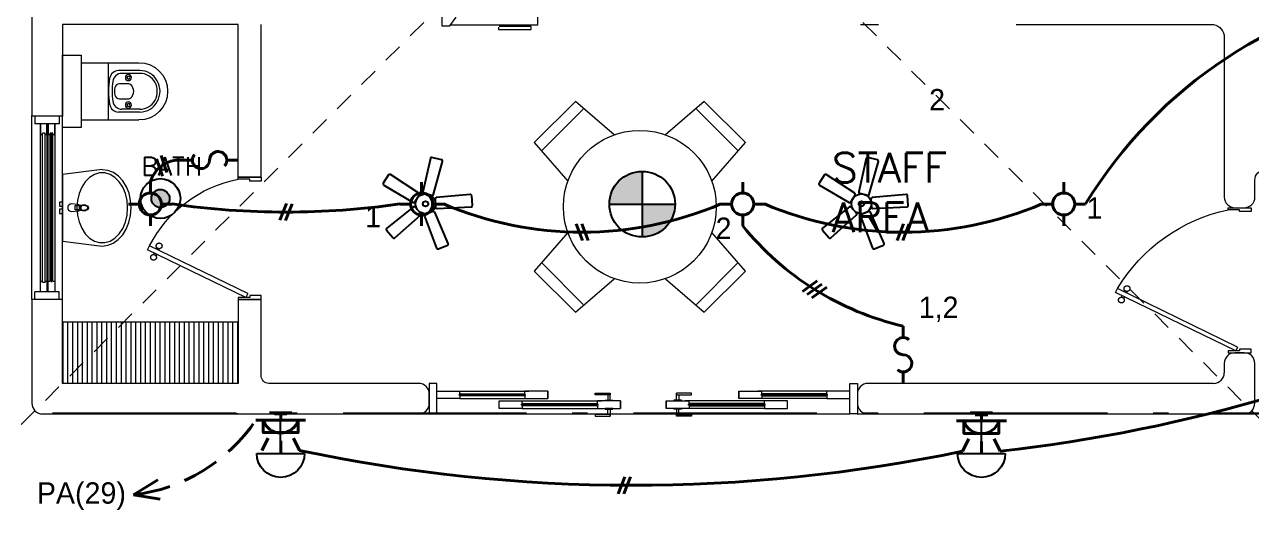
# Model space of a CAD drawing. Header units: metres. Extents: x 14 to 2416, y -346 to 476.
# Drawn here: x 27.9 to 35.93, y -91.25 to -88.08 of the extents above; entities that cross this region are included whole.
import ezdxf

# ---------------------------------------------------------------- set-up
doc = ezdxf.new("R2010")
doc.units = ezdxf.units.M
for name, pattern in [('0', [0]), ('ACAD_ISO10W100', [18, 12, -3, 0, -3]), ('Dash Style-2', [0.694425, 0.48607, -0.208355]), ('HIDDEN2', [0.1875, 0.125, -0.0625])]:
    doc.linetypes.add(name, pattern=pattern)
doc.layers.get('0').update_dxf_attribs({"linetype": '0', "lineweight": 20})
for name, color, linetype, lineweight in [('A-ANNO-TEXT', 20, 'Continuous', 13), ('A-DOOR', 35, 'Continuous', 5), ('A-WALL', 250, 'Continuous', 20), ('baños', 251, 'Continuous', 0), ('closets', 253, 'Continuous', 0), ('E Salida Interruptores', 22, 'Continuous', 40), ('E Salida Luces', 22, 'Continuous', 40), ('E Tuberia Emp Losa', 22, 'Continuous', 40), ('E Tuberia Emp Piso', 24, 'Dash Style-2', 40), ('MOBILIARIOS', 252, 'Continuous', 0), ('piscina', 131, 'Continuous', 0), ('piso', 253, 'Continuous', 0), ('textos', 7, 'Continuous', 0)]:
    doc.layers.add(name, color=color, linetype=linetype, lineweight=lineweight)
doc.layers.add('MAVA LUM', color=1, linetype='Continuous')
doc.layers.add('MAVA Luminarias', color=1, linetype='Continuous')
doc.layers.add('SOLAR', color=7, linetype='ACAD_ISO10W100', lineweight=9, true_color=0xff1414)
doc.layers.add('Techos 1', color=7, linetype='HIDDEN2', lineweight=9, true_color=0x42391a)
doc.styles.add('CENTURY GOTHIC', font='GOTHIC.TTF')
doc.styles.add('DIMTEXT', font='dim.shx', dxfattribs={"width": 0.75})
doc.styles.get("Standard").update_dxf_attribs({"font": 'arial.ttf', "height": 0.1875})

# ---------------------------------------------------------------- blocks, each defined once
blk = doc.blocks.new('SUPERFICIAL')
at = {"layer": 'MAVA LUM'}
h = blk.add_hatch(color=256, dxfattribs=at)
h.dxf.hatch_style = 1
edge = h.paths.add_edge_path()
edge.add_arc((0.0008, 0.0016), 0.059, 0, 360)
for radius in [0.1303, 0.0593]:
    blk.add_circle((0.0008, 0.0016, 0), radius, dxfattribs=at)
at = {"ltscale": 1e-05, "style": 'DIMTEXT', "flags": 1}
blk.add_attdef('MULTIPLICADOR', (0.0928, 0.4687), '', height=0.15, dxfattribs=at)
blk = doc.blocks.new('lum decorativa')
at = {"layer": 'MAVA Luminarias', "ltscale": 0.3, "transparency": 33554687}
h = blk.add_hatch(color=82, dxfattribs=at)
h.paths.add_polyline_path([(513802.9376, 2035251.3382, 0.414214), (513802.8639, 2035251.2646), (513802.9376, 2035251.2646)])
h.paths.add_polyline_path([(513802.9376, 2035251.1909, 0.414214), (513803.0112, 2035251.2646), (513802.9376, 2035251.2646)])
at = {"layer": 'MAVA Luminarias', "color": 82, "ltscale": 0.3, "transparency": 33554687}
for p, q in [((513802.9376, 2035251.3382), (513802.9376, 2035251.1909)), ((513802.8639, 2035251.2646), (513803.0112, 2035251.2646))]:
    blk.add_line(p, q, dxfattribs=at)
blk.add_circle((513802.9376, 2035251.2646), 0.0737, dxfattribs=at)
blk = doc.blocks.new('SCONCE 1')
at = {"layer": 'MAVA Luminarias', "color": 5, "linetype": 'Continuous'}
for p, q in [((-1.374, 0.679), (-1.374, 1.191)), ((-0.931, 0.816), (-0.931, 1.054)), ((-1.374, 0.935), (-0.931, 0.935))]:
    blk.add_line(p, q, dxfattribs=at)
blk.add_arc((-1.374, 0.935), 0.256, 90, 270, dxfattribs=at)
blk = doc.blocks.new('abanico mava')
at = {"layer": 'MAVA Luminarias', "linetype": 'ByBlock', "lineweight": -2, "extrusion": (4.64878e-10, 3.72215e-09, 1), "elevation": 0}
for points in [[(513803.102, 2035248.678), (513803.215, 2035249.086, 0.421374), (513803.203, 2035249.107), (513803.084, 2035249.136, 0.421374), (513803.064, 2035249.124), (513802.972, 2035248.71, 0.407089), (513802.984, 2035248.69), (513803.082, 2035248.666, 0.407089)], [(513802.921, 2035248.69), (513802.567, 2035248.923, 0.421374), (513802.544, 2035248.918), (513802.479, 2035248.814, 0.421374), (513802.485, 2035248.791), (513802.85, 2035248.576, 0.407089), (513802.873, 2035248.581), (513802.926, 2035248.667, 0.407089)], [(513802.993, 2035248.405), (513803.142, 2035248.008, 0.421374), (513803.164, 2035247.998), (513803.278, 2035248.044, 0.421374), (513803.287, 2035248.066), (513803.118, 2035248.455, 0.407089), (513803.096, 2035248.464), (513803.003, 2035248.426, 0.407089)]]:
    blk.add_lwpolyline(points, format="xyb", close=True, dxfattribs=at)
at = {"layer": 'MAVA Luminarias', "linetype": 'ByBlock', "lineweight": -2, "extrusion": (4.64878e-10, 3.72215e-09, 1)}
for points in [[(513803.147, 2035248.501), (513803.57, 2035248.521, 0.421374), (513803.586, 2035248.539), (513803.578, 2035248.661, 0.421374), (513803.559, 2035248.676), (513803.137, 2035248.636, 0.407089), (513803.122, 2035248.618), (513803.129, 2035248.517, 0.407089)], [(513802.854, 2035248.521), (513802.522, 2035248.257, 0.421374), (513802.52, 2035248.233), (513802.599, 2035248.139, 0.421374), (513802.623, 2035248.137), (513802.94, 2035248.418, 0.407089), (513802.942, 2035248.442), (513802.877, 2035248.519, 0.407089)]]:
    blk.add_lwpolyline(points, format="xyb", close=True, dxfattribs=at)
at = {"layer": 'MAVA Luminarias', "linetype": 'ByBlock', "lineweight": -2}
for radius in [0.123, 0.0335]:
    blk.add_circle((513803.004, 2035248.559), radius, dxfattribs=at)
blk = doc.blocks.new('A$C95be60c7')
at = {"layer": 'A-DOOR'}
for p, q in [((0.4752, 0.7426), (0.4497, 0.7302)), ((0.762, 0.0876), (0.4497, 0.7302)), ((0.7875, 0.1), (0.4752, 0.7426)), ((0.4703, 0.6879), (0.4601, 0.6829)), ((0.4785, 0.671), (0.4683, 0.666)), ((0.4958, 0.7003), (0.506, 0.7052)), ((0.504, 0.6833), (0.5143, 0.6883)), ((0.762, 0.0876), (0.7875, 0.1))]:
    blk.add_line(p, q, dxfattribs=at)
for points in [[(0, 0), (0.025, 0), (0.025, 0.075), (0.0125, 0.075), (0.0125, 0.15), (0, 0.15), (0, 0)], [(0.8, 0), (0.775, 0), (0.775, 0.075), (0.7875, 0.075), (0.7875, 0.15), (0.8, 0.15), (0.8, 0)]]:
    blk.add_lwpolyline(points, dxfattribs=at)
blk.add_arc((0.8309, -0.0119), 0.8343, 117.18736, 168.8099, dxfattribs=at)
for points in [[(0.506, 0.7039), (0.506, 0.709), (0.511, 0.7177), (0.5198, 0.7227), (0.5298, 0.7227), (0.5386, 0.7177), (0.5436, 0.7089), (0.5436, 0.6989), (0.5386, 0.6901), (0.5298, 0.6851), (0.5197, 0.6851), (0.511, 0.6901), (0.506, 0.6989), (0.506, 0.7039)], [(0.4307, 0.6673), (0.4307, 0.6724), (0.4358, 0.6811), (0.4445, 0.6861), (0.4546, 0.6861), (0.4633, 0.6811), (0.4684, 0.6724), (0.4683, 0.6623), (0.4633, 0.6535), (0.4546, 0.6485), (0.4445, 0.6485), (0.4357, 0.6536), (0.4307, 0.6623), (0.4307, 0.6673)]]:
    blk.add_open_spline(points, degree=2, dxfattribs=at)
blk = doc.blocks.new('A$Cbbaa2d29')
at = {"layer": 'baños'}
for p, q in [((0.0499, 0.1234), (0.0499, 0.5009)), ((0.1017, 0.5075), (0.1017, 0.3676)), ((0.1199, 0.5075), (0.1199, 0.3887)), ((0.3549, 0.5075), (0.3549, 0.3887)), ((0.373, 0.5075), (0.373, 0.3676)), ((0.4249, 0.1234), (0.4249, 0.5009)), ((0.1881, 0.3727), (0.1881, 0.434)), ((0.2866, 0.434), (0.2866, 0.3727)), ((0.4249, 0.2984), (0.0499, 0.2984))]:
    blk.add_line(p, q, dxfattribs=at)
blk.add_lwpolyline([(0, 0.1234), (0, 0), (0.4747, 0), (0.4747, 0.1234)], close=True, dxfattribs=at)
for centre, radius in [((0.1474, 0.4318), 0.0201), ((0.1474, 0.4318), 0.00947), ((0.3274, 0.4318), 0.0201), ((0.3274, 0.4318), 0.00947)]:
    blk.add_circle(centre, radius, dxfattribs=at)
blk.add_arc((0.2374, 0.5009), 0.1875, 0, 180, dxfattribs=at)
at = {"layer": 'baños', "extrusion": (0, 0, -1)}
for centre, major_axis, ratio, start_param, end_param in [((0.2374, 0.5075), (-0.1356, 0), 0.964958, 0, 3.141593), ((0.2374, 0.5075), (-0.1175, 0), 0.964958, 0, 3.141593), ((0.2084, 0.434), (-0.0203, 0), 0.98668, 0, 0.757183), ((0.2374, 0.407), (0.0601, 0), 0.98668, 3.898776, 5.526002), ((0.2663, 0.434), (0.0203, 0), 0.98668, -0.757183, 0), ((0.1639, 0.3676), (0.0622, 0), 0.964958, 1.761771, 3.141593), ((0.182, 0.3887), (0.0622, 0), 0.964958, 1.721071, 3.141593), ((0.2374, 0.7413), (-0.4317, 0), 0.964958, 4.562115, 4.862663), ((0.2185, 0.3727), (0.0304, 0), 0.98668, 1.75053, 3.141593), ((0.2374, 0.4749), (0.1357, 0), 0.98668, 1.391062, 1.75053), ((0.2562, 0.3727), (0.0304, 0), 0.98668, 0, 1.391062), ((0.2927, 0.3887), (-0.0622, 0), 0.964958, 3.141593, 4.562115), ((0.3108, 0.3676), (0.0622, 0), 0.964958, 0, 1.379822), ((0.2374, 0.7342), (0.4491, 0), 0.964958, 1.379822, 1.761771)]:
    blk.add_ellipse(centre, major_axis=major_axis, ratio=ratio, start_param=start_param, end_param=end_param, dxfattribs=at)
blk = doc.blocks.new('Basin 22')
at = {"layer": 'baños'}
for p, q in [((-218.5, 0), (-250.6, -260.4)), ((218.5, 0), (-218.5, 0)), ((-10.5, 20), (-37.5, 20)), ((-37.5, 20), (-37.5, 0)), ((-37.5, 0), (-10.5, 0)), ((-10.5, 0), (-10.5, 20)), ((37.5, 20), (10.5, 20)), ((10.5, 20), (10.5, 0)), ((10.5, 0), (37.5, 0)), ((37.5, 0), (37.5, 20)), ((250, -260.4), (218.5, 0)), ((-218.4, -0.4), (-218.5, -0.4)), ((-218.4, -0.4), (-218.5, -0.4)), ((-25, -59.4), (-21, -101.4)), ((21, -101.4), (25, -59.4)), ((218.5, -0.4), (218.4, -0.4)), ((218.5, -0.4), (218.4, -0.4)), ((-170.3, -149.4), (-198.5, -177.5)), ((-134.7, -126.2), (-170.3, -149.4)), ((-93.2, -108.9), (-134.7, -126.2)), ((-47.6, -98.2), (-93.2, -108.9)), ((0, -94.6), (-47.6, -98.2)), ((-17.7, -110.9), (-11.1, -163.8)), ((-13.6, -99.2), (-13.6, -84.3)), ((-13.6, -84.3), (13.6, -84.3)), ((47.6, -98.2), (0, -94.6)), ((11.1, -163.8), (17.7, -110.9)), ((13.6, -84.3), (13.6, -99.2)), ((93.2, -108.9), (47.6, -98.2)), ((134.7, -126.2), (93.2, -108.9)), ((170.3, -149.4), (134.7, -126.2)), ((198.5, -177.5), (170.3, -149.4)), ((-218, -209.2), (-227.9, -243.1)), ((-198.5, -177.5), (-218, -209.2)), ((218, -209.2), (198.5, -177.5)), ((227.9, -243.1), (218, -209.2)), ((-250.6, -260.4), (-245.8, -297.4)), ((-245.8, -297.4), (-231.6, -333)), ((-227.9, -243.1), (-227.9, -277.8)), ((-227.9, -277.8), (-218, -311.7)), ((-218, -311.7), (-198.5, -343.4)), ((198.5, -343.4), (218, -311.7)), ((218, -311.7), (227.9, -277.8)), ((227.9, -277.8), (227.9, -243.1)), ((230.4, -333), (244.6, -297.4)), ((244.6, -297.4), (249.4, -260.4)), ((-231.6, -333), (-208.5, -365.7)), ((-208.5, -365.7), (-177.4, -394.5)), ((-198.5, -343.4), (-170.3, -371.4)), ((-177.4, -394.5), (-139.5, -418.1)), ((-170.3, -371.4), (-134.7, -394.6)), ((-134.7, -394.6), (-93.2, -412)), ((93.2, -412), (134.7, -394.6)), ((134.7, -394.6), (170.3, -371.4)), ((138.3, -418.1), (176.2, -394.5)), ((170.3, -371.4), (198.5, -343.4)), ((176.2, -394.5), (207.3, -365.7)), ((207.3, -365.7), (230.4, -333)), ((-139.5, -418.1), (-96.3, -435.6)), ((-96.3, -435.6), (-49.4, -446.4)), ((-93.2, -412), (-47.6, -422.7)), ((-49.4, -446.4), (-0.6, -450)), ((-47.6, -422.7), (0, -426.3)), ((-0.6, -450), (48.2, -446.4)), ((0, -426.3), (47.6, -422.7)), ((47.6, -422.7), (93.2, -412)), ((48.2, -446.4), (95.1, -435.6)), ((95.1, -435.6), (138.3, -418.1))]:
    blk.add_line(p, q, dxfattribs=at)
blk.add_circle((0, -142.6), 21, dxfattribs=at)
for centre, radius, start, end in [((0, -59.4), 25, 0, 180), ((0, -99.5), 21.1, 185.16961, 212.77103), ((0, -99.5), 21.1, 212.77103, 327.22897), ((0, -99.2), 13.6, 180, 0), ((0, -99.5), 21.1, 327.22897, 354.83039), ((0, -162.4), 11.2, 187.13892, 352.86108)]:
    blk.add_arc(centre, radius, start, end, dxfattribs=at)
blk = doc.blocks.new('puerta 1.00')
at = {"layer": 'A-DOOR'}
for p, q in [((-0.15, -0.0125), (-0.9369, -0.3949)), ((-0.1376, -0.038), (-0.9245, -0.4204)), ((-0.1376, -0.038), (-0.15, -0.0125)), ((-0.9369, -0.3949), (-0.9245, -0.4204)), ((-0.8946, -0.3743), (-0.8996, -0.3641)), ((-0.8777, -0.3661), (-0.8826, -0.3559)), ((-0.8822, -0.3998), (-0.8772, -0.4101)), ((-0.8653, -0.3916), (-0.8603, -0.4018))]:
    blk.add_line(p, q, dxfattribs=at)
for points in [[(-0.05, 0), (-0.05, -0.025), (-0.125, -0.025), (-0.125, -0.0125), (-0.2, -0.0125), (-0.2, 0), (-0.05, 0)], [(-0.05, -0.95), (-0.05, -0.925), (-0.125, -0.925), (-0.125, -0.9375), (-0.2, -0.9375), (-0.2, -0.95), (-0.05, -0.95)]]:
    blk.add_lwpolyline(points, dxfattribs=at)
blk.add_arc((0.0366, 0.1602), 1.1229, 211.13358, 257.83427, dxfattribs=at)
for points in [[(-0.8982, -0.3642), (-0.9033, -0.3642), (-0.912, -0.3591), (-0.917, -0.3504), (-0.917, -0.3403), (-0.912, -0.3316), (-0.9033, -0.3265), (-0.8932, -0.3265), (-0.8844, -0.3316), (-0.8794, -0.3403), (-0.8794, -0.3504), (-0.8844, -0.3591), (-0.8932, -0.3642), (-0.8982, -0.3642)], [(-0.8617, -0.4394), (-0.8667, -0.4394), (-0.8754, -0.4344), (-0.8805, -0.4256), (-0.8805, -0.4156), (-0.8754, -0.4068), (-0.8667, -0.4018), (-0.8566, -0.4018), (-0.8479, -0.4068), (-0.8428, -0.4156), (-0.8428, -0.4257), (-0.8479, -0.4344), (-0.8566, -0.4394), (-0.8617, -0.4394)]]:
    blk.add_open_spline(points, degree=2, dxfattribs=at)
blk = doc.blocks.new('A$Cc6a1f6da')
at = {"layer": 'A-DOOR'}
for p, q in [((0.05, 0.1643), (0.2, 0.1643)), ((0.05, 0.1143), (0.05, 0.1643)), ((0.2, 0.1418), (0.2, 0.1643)), ((0.2, 0.1643), (0.6512, 0.1643)), ((0.625, 0.1418), (0.625, 0.1643)), ((0.775, 0.1643), (0.625, 0.1643)), ((0.775, 0.1643), (0.775, 0.1143)), ((0.775, 0.1143), (0.775, 0.1643)), ((2.025, 0.1643), (2.025, 0.1143)), ((2.025, 0.1643), (2.175, 0.1643)), ((2.025, 0.1143), (2.025, 0.1643)), ((2.6, 0.1643), (2.1488, 0.1643)), ((2.175, 0.1418), (2.175, 0.1643)), ((2.6, 0.1418), (2.6, 0.1643)), ((2.75, 0.1643), (2.6, 0.1643)), ((2.75, 0.1143), (2.75, 0.1643)), ((0.2, 0.1143), (0.05, 0.1143)), ((0.195, 0.1368), (0.195, 0.1418)), ((0.195, 0.1418), (0.63, 0.1418)), ((0.195, 0.1368), (0.63, 0.1368)), ((0.205, 0.1466), (0.2, 0.1466)), ((0.2, 0.1368), (0.2, 0.1143)), ((0.205, 0.1321), (0.2, 0.1321)), ((0.2, 0.1143), (0.6512, 0.1143)), ((0.205, 0.1466), (0.205, 0.1418)), ((0.205, 0.1466), (0.62, 0.1466)), ((0.205, 0.1321), (0.205, 0.1368)), ((0.62, 0.1321), (0.205, 0.1321)), ((0.4576, 0.0997), (0.6076, 0.0997)), ((0.4576, 0.0497), (0.4576, 0.0997)), ((0.6076, 0.0772), (0.6076, 0.0997)), ((0.6076, 0.0997), (1.1262, 0.0997)), ((0.6126, 0.082), (0.6076, 0.082)), ((0.6126, 0.082), (0.6126, 0.0772)), ((0.6126, 0.082), (1.095, 0.082)), ((0.62, 0.1466), (0.625, 0.1466)), ((0.62, 0.1466), (0.62, 0.1418)), ((0.62, 0.1321), (0.62, 0.1368)), ((0.62, 0.1321), (0.625, 0.1321)), ((0.625, 0.1368), (0.625, 0.1143)), ((0.625, 0.1143), (0.775, 0.1143)), ((0.63, 0.1368), (0.63, 0.1418)), ((1.095, 0.082), (1.1, 0.082)), ((1.095, 0.082), (1.095, 0.0772)), ((1.1, 0.0772), (1.1, 0.0997)), ((1.25, 0.0997), (1.1, 0.0997)), ((1.1675, 0.1398), (1.1675, 0.1047)), ((1.1825, 0.1047), (1.1825, 0.1495)), ((1.25, 0.0997), (1.25, 0.0497)), ((1.25, 0.0497), (1.25, 0.0997)), ((1.55, 0.0997), (1.55, 0.0497)), ((1.55, 0.0997), (1.7, 0.0997)), ((1.55, 0.0497), (1.55, 0.0997)), ((1.6175, 0.1047), (1.6175, 0.1495)), ((1.6325, 0.1398), (1.6325, 0.1047)), ((2.1924, 0.0997), (1.6738, 0.0997)), ((1.7, 0.0772), (1.7, 0.0997)), ((1.705, 0.082), (1.7, 0.082)), ((2.1874, 0.082), (1.705, 0.082)), ((1.705, 0.082), (1.705, 0.0772)), ((2.175, 0.1143), (2.025, 0.1143)), ((2.6, 0.1143), (2.1488, 0.1143)), ((2.605, 0.1418), (2.17, 0.1418)), ((2.17, 0.1368), (2.17, 0.1418)), ((2.605, 0.1368), (2.17, 0.1368)), ((2.18, 0.1466), (2.175, 0.1466)), ((2.175, 0.1368), (2.175, 0.1143)), ((2.18, 0.1321), (2.175, 0.1321)), ((2.595, 0.1466), (2.18, 0.1466)), ((2.18, 0.1466), (2.18, 0.1418)), ((2.18, 0.1321), (2.18, 0.1368)), ((2.18, 0.1321), (2.595, 0.1321)), ((2.1874, 0.082), (2.1924, 0.082)), ((2.1874, 0.082), (2.1874, 0.0772)), ((2.1924, 0.0772), (2.1924, 0.0997)), ((2.3424, 0.0997), (2.1924, 0.0997)), ((2.3424, 0.0497), (2.3424, 0.0997)), ((2.595, 0.1466), (2.6, 0.1466)), ((2.595, 0.1466), (2.595, 0.1418)), ((2.595, 0.1321), (2.595, 0.1368)), ((2.595, 0.1321), (2.6, 0.1321)), ((2.6, 0.1368), (2.6, 0.1143)), ((2.6, 0.1143), (2.75, 0.1143)), ((2.605, 0.1368), (2.605, 0.1418)), ((0.6076, 0.0497), (0.4576, 0.0497)), ((0.6026, 0.0722), (0.6026, 0.0772)), ((0.6026, 0.0772), (1.105, 0.0772)), ((0.6026, 0.0722), (1.105, 0.0722)), ((0.6076, 0.0722), (0.6076, 0.0497)), ((0.6126, 0.0675), (0.6076, 0.0675)), ((0.6076, 0.0497), (1.1262, 0.0497)), ((0.6126, 0.0675), (0.6126, 0.0722)), ((1.095, 0.0675), (0.6126, 0.0675)), ((1.095, 0.0675), (1.095, 0.0722)), ((1.095, 0.0675), (1.1, 0.0675)), ((1.1, 0.0722), (1.1, 0.0497)), ((1.1, 0.0497), (1.25, 0.0497)), ((1.105, 0.0722), (1.105, 0.0772)), ((1.1675, 0.0097), (1.1675, 0.0447)), ((1.1825, 0.0447), (1.1825, 0)), ((1.7, 0.0497), (1.55, 0.0497)), ((1.6175, 0.0447), (1.6175, 0)), ((1.6325, 0.0097), (1.6325, 0.0447)), ((2.1924, 0.0497), (1.6738, 0.0497)), ((2.1974, 0.0772), (1.695, 0.0772)), ((1.695, 0.0722), (1.695, 0.0772)), ((2.1974, 0.0722), (1.695, 0.0722)), ((1.7, 0.0722), (1.7, 0.0497)), ((1.705, 0.0675), (1.7, 0.0675)), ((1.705, 0.0675), (1.705, 0.0722)), ((1.705, 0.0675), (2.1874, 0.0675)), ((2.1874, 0.0675), (2.1874, 0.0722)), ((2.1874, 0.0675), (2.1924, 0.0675)), ((2.1924, 0.0722), (2.1924, 0.0497)), ((2.1924, 0.0497), (2.3424, 0.0497)), ((2.1974, 0.0722), (2.1974, 0.0772))]:
    blk.add_line(p, q, dxfattribs=at)
for points in [[(0.05, 0.2143), (0, 0.2143), (0, 0.0143), (0.05, 0.0143)], [(2.75, 0.2143), (2.8, 0.2143), (2.8, 0.0143), (2.75, 0.0143)]]:
    blk.add_lwpolyline(points, close=True, dxfattribs=at)
at = {"layer": 'A-DOOR', "color": 7}
for points in [[(1.1825, 0.1495), (1.1825, 0.1398), (1.0852, 0.1398), (1.0852, 0.1495)], [(1.1997, 0.0997), (1.1503, 0.0997), (1.1503, 0.1047), (1.1997, 0.1047)], [(1.6003, 0.0997), (1.6497, 0.0997), (1.6497, 0.1047), (1.6003, 0.1047)], [(1.6175, 0.1495), (1.6175, 0.1398), (1.7148, 0.1398), (1.7148, 0.1495)], [(1.1825, 0), (1.1825, 0.0096), (1.0852, 0.0096), (1.0852, 0)], [(1.1997, 0.0497), (1.1503, 0.0497), (1.1503, 0.0447), (1.1997, 0.0447)], [(1.6003, 0.0497), (1.6497, 0.0497), (1.6497, 0.0447), (1.6003, 0.0447)], [(1.6175, 0), (1.6175, 0.0096), (1.7148, 0.0096), (1.7148, 0)]]:
    blk.add_lwpolyline(points, close=True, dxfattribs=at)
at = {"layer": 'piscina', "const_width": 0.004}
for points in [[(0.195, 0.1393), (0.63, 0.1393)], [(2.605, 0.1393), (2.17, 0.1393)], [(0.6026, 0.0747), (1.105, 0.0747)], [(2.1974, 0.0747), (1.695, 0.0747)]]:
    blk.add_lwpolyline(points, dxfattribs=at)
at = {"layer": 'piso'}
blk.add_line((0.05, 0.0143), (2.75, 0.0143), dxfattribs=at)
blk = doc.blocks.new('PL BASE 1N NASAS 09')
at = {"layer": 'closets', "transparency": 33554687}
h = blk.add_hatch(dxfattribs=at)
h.set_pattern_fill('LINE', color=256, scale=0.01, angle=90)
h.set_pattern_definition([(90, (-228.034673, 141.06628), (-0.03175, 2e-18), [])])
h.paths.add_polyline_path([(-122.2315, -54.6497), (-121.0811, -54.6497), (-121.0808, -55.0497), (-122.2313, -55.0497)])
at = {"layer": 'A-DOOR'}
for p, q in [((-122.4311, -54.4997), (-122.4311, -53.2997)), ((-122.4115, -53.2997), (-122.4115, -53.3497)), ((-122.2515, -53.3497), (-122.4115, -53.3497)), ((-122.3751, -54.4497), (-122.3751, -53.3497)), ((-122.3321, -53.3497), (-122.3321, -54.4497)), ((-122.3245, -54.4497), (-122.3245, -53.3497)), ((-122.2815, -53.3497), (-122.2815, -54.4497)), ((-122.2515, -53.2997), (-122.2515, -53.3497)), ((-122.2311, -54.4997), (-122.2311, -53.2997)), ((-122.3623, -54.3884), (-122.3623, -53.411)), ((-122.3449, -53.411), (-122.3623, -53.411)), ((-122.3449, -54.3884), (-122.3449, -53.411)), ((-122.3117, -54.3797), (-122.3117, -53.411)), ((-122.2943, -53.411), (-122.3117, -53.411)), ((-122.2943, -54.3797), (-122.2943, -53.411)), ((-122.3449, -54.3884), (-122.3623, -54.3884)), ((-122.2515, -54.4497), (-122.4115, -54.4497)), ((-122.4115, -54.4997), (-122.4115, -54.4497)), ((-122.2515, -54.4997), (-122.2515, -54.4497))]:
    blk.add_line(p, q, dxfattribs=at)
for points in [[(-122.3449, -53.4197), (-122.3321, -53.4197), (-122.3321, -53.3497), (-122.3751, -53.3497), (-122.3751, -53.4197), (-122.3623, -53.4197)], [(-122.2943, -53.4197), (-122.2815, -53.4197), (-122.2815, -53.3497), (-122.3245, -53.3497), (-122.3245, -53.4197), (-122.3117, -53.4197)], [(-122.3449, -54.3797), (-122.3321, -54.3797), (-122.3321, -54.4497), (-122.3751, -54.4497), (-122.3751, -54.3797), (-122.3623, -54.3797)], [(-122.2943, -54.3797), (-122.2815, -54.3797), (-122.2815, -54.4497), (-122.3245, -54.4497), (-122.3245, -54.3797), (-122.3117, -54.3797)]]:
    blk.add_lwpolyline(points, dxfattribs=at)
at = {"layer": 'A-WALL'}
for p, q in [((-122.4311, -50.7997), (-122.4311, -53.3004)), ((-122.4311, -52.6504), (-122.4311, -53.2997)), ((-122.2311, -52.6997), (-122.2311, -53.3004)), ((-121.0811, -52.6997), (-122.2311, -52.6997)), ((-121.0811, -53.6997), (-121.0811, -52.6997)), ((-120.9311, -53.6997), (-120.9311, -52.6997)), ((-117.0111, -52.6997), (-116.8929, -52.6997)), ((-122.2311, -53.2997), (-122.4311, -53.2997)), ((-120.9311, -53.6997), (-121.0811, -53.6997)), ((-122.4311, -54.4997), (-122.4311, -55.1797)), ((-122.2311, -54.4997), (-122.4311, -54.4997)), ((-120.9311, -54.4997), (-121.0811, -54.4997))]:
    blk.add_line(p, q, dxfattribs=at)
for points in [[(-115.9922, -52.6997), (-114.7011, -52.6997, -0.372592), (-114.6311, -52.7846), (-114.6306, -53.8297, 0.414214), (-114.5606, -53.8997), (-114.5006, -53.8997, 0.414214), (-114.4306, -53.8297), (-114.4311, -53.7197, -0.414214), (-114.3611, -53.6497), (-113.6511, -53.6497)], [(-122.3601, -55.2497), (-119.9011, -55.2497, 0.414213), (-119.8311, -55.1797), (-119.8311, -55.1197, 0.414214), (-119.9011, -55.0497), (-120.8811, -55.0497, -0.416943), (-120.9311, -54.9993), (-120.9311, -54.4997)], [(-114.7011, -55.0497), (-116.9615, -55.0497, 0.426959), (-117.0311, -55.1193), (-117.0311, -55.1793, 0.424099), (-116.9615, -55.2497), (-114.5011, -55.2497, 0.414214), (-114.4311, -55.1797), (-114.4311, -54.9188, 0.420437), (-114.5011, -54.8497), (-114.5611, -54.8497, 0.420437), (-114.6311, -54.9188), (-114.6311, -54.9797)]]:
    blk.add_lwpolyline(points, format="xyb", dxfattribs=at)
for points in [[(-121.0811, -54.4997), (-121.0811, -55.0497), (-122.2311, -55.0497), (-122.2311, -54.4997)], [(-121.0825, -55.2497), (-122.2311, -55.2497)]]:
    blk.add_lwpolyline(points, dxfattribs=at)
for centre, start, end in [((-114.7011, -54.9797), 270, 0), ((-122.3611, -55.1797), 180, 269.9999)]:
    blk.add_arc(centre, 0.07, start, end, dxfattribs=at)
at = {"layer": 'closets', "transparency": 33554687}
blk.add_line((-121.0811, -54.6497), (-122.2311, -54.6497), dxfattribs=at)
at = {"layer": 'piscina', "const_width": 0.01}
blk.add_lwpolyline([(-122.303, -53.411), (-122.303, -54.3884)], dxfattribs=at)
at = {"layer": 'piso'}
for p, q in [((-119.9025, -55.2497), (-119.832, -55.2497)), ((-117.0329, -55.2497), (-116.9615, -55.2502)), ((-114.5011, -55.2497), (-106.3611, -55.2497))]:
    blk.add_line(p, q, dxfattribs=at)
at = {"layer": 'Techos 1'}
for p, q in [((-119.2311, -52.0497), (-123.3311, -56.1498)), ((-117.6311, -52.0497), (-113.5311, -56.1497))]:
    blk.add_line(p, q, dxfattribs=at)
at = {"color": 1}
blk.add_blockref('A$Cc6a1f6da', (-119.8311, -55.2641), dxfattribs=at)
at = {"layer": 'A-DOOR', "xscale": -1}
for name, p, rotation in [('A$C95be60c7', (-120.9311, -53.6997), 90), ('puerta 1.00', (-114.4056, -54.8497), 180)]:
    blk.add_blockref(name, p, dxfattribs=dict(at, rotation=rotation))
at = {"layer": 'baños', "xscale": -1, "rotation": 270}
blk.add_blockref('A$Cbbaa2d29', (-122.2311, -53.3745), dxfattribs=at)
at = {"layer": 'baños', "xscale": 0.001000000000057999, "yscale": 0.001000000000057999, "rotation": 89.94782240616065}
blk.add_blockref('Basin 22', (-122.2311, -53.8995), dxfattribs=at)
at = {"layer": 'textos'}
for s, insert, char_height, width, attachment_point in [('\\pxqc;{\\Fromans|c0;\\H0.8x;BATH}', (-119.8142, -53.6888), 0.15, 3.404877, 9), ('{\\Fromans|c0;STAFF \\PAREA}', (-117.1966, -54.0596), 0.195, 3.422974, 7)]:
    blk.add_mtext(s, dxfattribs=dict(at, insert=insert, char_height=char_height, width=width, attachment_point=attachment_point))
blk = doc.blocks.new('A$C774B1081')
at = {"layer": 'MOBILIARIOS', "linetype": 'ByBlock'}
for p, q in [((732.1, 1125), (446.4, 1125)), ((53.6, 732.1), (53.6, 446.4)), ((1125, 446.4), (1125, 732.1)), ((446.4, 53.6), (732.1, 53.6))]:
    blk.add_line(p, q, dxfattribs=at)
for points in [[(750, 928.6), (732.1, 1178.6), (446.4, 1178.6), (428.6, 928.6)], [(250, 750), (0, 732.1), (0, 446.4), (250, 428.6)], [(928.6, 428.6), (1178.6, 446.4), (1178.6, 732.1), (928.6, 750)], [(428.6, 250), (446.4, 0), (732.1, 0), (750, 250)]]:
    blk.add_lwpolyline(points, dxfattribs=at)
blk.add_circle((589.3, 589.3), 375, dxfattribs=at)
blk = doc.blocks.new('PL MUEBLES 1N NASAS 09')
at = {"layer": 'MOBILIARIOS'}
for p, q in [((42.5115, 35.6099), (42.5115, 35.495)), ((42.5115, 35.495), (42.5638, 35.495)), ((42.5638, 35.495), (42.6068, 35.5507)), ((43.1375, 35.4992), (42.5671, 35.4992)), ((42.8824, 35.4873), (42.8824, 35.4715)), ((43.0957, 35.4913), (42.8879, 35.4913)), ((43.0957, 35.4715), (43.0957, 35.4913)), ((43.1375, 35.5507), (43.1375, 35.4992)), ((42.8824, 35.4715), (43.0957, 35.4715))]:
    blk.add_line(p, q, dxfattribs=at)
at = {"layer": 'baños'}
blk.add_blockref('PL BASE 1N NASAS 09', (162.2615, 88.2033), dxfattribs=at)
at = {"layer": 'MOBILIARIOS', "xscale": 0.001333333333333352, "yscale": 0.001333333333333352, "zscale": 0.001333333333333352, "rotation": 45}
blk.add_blockref('A$C774B1081', (43.8076, 33.1991), dxfattribs=at)
blk = doc.blocks.new('A$Cbef68299')
blk.add_blockref('PL MUEBLES 1N NASAS 09', (-30.7659, -32.0535))
blk = doc.blocks.new('A$Cc5be7df0')
at = {"layer": 'A-DOOR'}
blk.add_line((13.2139, 18.9918), (13.2139, 20.1918), dxfattribs=at)
at = {"layer": 'SOLAR', "ltscale": 0.1}
blk.add_lwpolyline([(50.6493, 18.241), (12.7705, 18.2411), (13.2139, 38.2316), (50.9852, 38.2377)], close=True, dxfattribs=at)
at = {"layer": 'A-ANNO-TEXT'}
blk.add_blockref('A$Cbef68299', (4.1493, 17.337), dxfattribs=at)
blk = doc.blocks.new('*U505')
at = {"layer": 'E Salida Luces', "linetype": 'Continuous'}
for p, q in [((0, 0.358), (0, 0.181)), ((-0.358, 0.001), (-0.18, 0.001)), ((0.18, 0.001), (0.358, 0.001)), ((0, -0.179), (0, -0.357))]:
    blk.add_line(p, q, dxfattribs=at)
blk.add_circle((0, 0.001), 0.18, dxfattribs=at)
blk = doc.blocks.new('*U508')
at = {"layer": 'E Salida Luces', "linetype": 'Continuous'}
for p, q in [((0, 0.358), (0, 0.181)), ((-0.358, 0.001), (-0.18, 0.001)), ((0.18, 0.001), (0.358, 0.001)), ((0, -0.179), (0, -0.357))]:
    blk.add_line(p, q, dxfattribs=at)
blk.add_circle((0, 0.001), 0.18, dxfattribs=at)
blk = doc.blocks.new('*U455')
at = {"layer": 'E Salida Interruptores'}
for p, q in [((0, 0.3), (0, 0.375)), ((0, 0.075), (0, 0))]:
    blk.add_line(p, q, dxfattribs=at)
for centre, start, end in [((0, 0.24375), 48.189685, 270), ((0, 0.13125), 228.189685, 90)]:
    blk.add_arc(centre, 0.05625, start, end, dxfattribs=at)
blk = doc.blocks.new('*U370')
for p, q in [((0.03, 1.37), (-1.05, -1.48)), ((0.99, 1.37), (-0.09, -1.48))]:
    blk.add_line(p, q)
blk = doc.blocks.new('*U501')
at = {"xscale": 0.0393700787401575, "yscale": 0.0393700787401575, "zscale": 0.0393700787401575, "rotation": 89.56899529892874}
blk.add_blockref('*U370', (-0.0023, 0.0012), dxfattribs=at)
blk = doc.blocks.new('*U502')
at = {"xscale": 0.03937007874015749, "yscale": 0.03937007874015749, "zscale": 0.03937007874015749, "rotation": 146.8969356186895}
blk.add_blockref('*U370', (-0.0023, -0.0012), dxfattribs=at)
blk = doc.blocks.new('*U384')
at = {"layer": 'E Salida Luces'}
for p, q in [((0.0408, 0), (-0.0408, 0)), ((0, -0.0408), (0, 0)), ((-0.0815, -0.0408), (-0.163, -0.0408)), ((-0.0815, -0.0408), (0.0815, -0.0408)), ((0.163, -0.0408), (0.0815, -0.0408)), ((-0.1234, -0.2394), (-0.0828, -0.1579)), ((0.1234, -0.2394), (0.0828, -0.1579)), ((0, -0.2574), (0, -0.1759))]:
    blk.add_line(p, q, dxfattribs=at)
blk.add_lwpolyline([(-0.1142, -0.0408), (-0.1142, -0.1223), (0.1142, -0.1223), (0.1142, -0.0408)], close=True, dxfattribs=at)
blk.add_arc((0, -0.0052), 0.1196, 197.31428, 342.68572, dxfattribs=at)
blk = doc.blocks.new('*U520')
at = {"xscale": 0.0393700787401575, "yscale": 0.0393700787401575, "zscale": 0.0393700787401575, "rotation": 89.7808737153693}
blk.add_blockref('*U370', (-0.0023, 0.0012), dxfattribs=at)
blk = doc.blocks.new('*U572')
at = {"xscale": 0.03937007874015749, "yscale": 0.03937007874015749, "zscale": 0.03937007874015749, "rotation": 146.8969356186895}
blk.add_blockref('*U370', (-0.0023, -0.0012), dxfattribs=at)
blk = doc.blocks.new('*U564')
at = {"xscale": 0.0393700787401575, "yscale": 0.0393700787401575, "zscale": 0.0393700787401575, "rotation": 88.17435522110067}
blk.add_blockref('*U370', (-0.0022, 0.0013), dxfattribs=at)
blk = doc.blocks.new('*U565')
at = {"xscale": 0.03937007874015749, "yscale": 0.03937007874015749, "zscale": 0.03937007874015749, "rotation": 309.2260687118003}
blk.add_blockref('*U370', (0.0025, 0.0005), dxfattribs=at)
blk = doc.blocks.new('*U462')
at = {"layer": 'E Salida Interruptores'}
for p, q in [((-0.3, 0), (-0.375, 0)), ((-0.075, 0), (0, 0))]:
    blk.add_line(p, q, dxfattribs=at)
for centre, start, end in [((-0.24375, 0), 138.189685, 0), ((-0.13125, 0), 318.189685, 180)]:
    blk.add_arc(centre, 0.05625, start, end, dxfattribs=at)
blk = doc.blocks.new('*U590')
at = {"layer": 'E Tuberia Emp Losa', "linetype": 'Continuous'}
for p, q in [((0.078, 0.206), (0, 0)), ((0, 0), (0.206, 0.112))]:
    blk.add_line(p, q, dxfattribs=at)

msp = doc.modelspace()

# ---------------------------------------------------------------- linework, layer by layer
at = {"layer": 'E Salida Luces'}
for centre, radius, start, end in [((37.4328, -90.8247, 0), 3.0288, 98.05224, 148.70369), ((28.9162, -89.1603), 0.1967, 86.995, 164.69778), ((29.6139, -84.0543), 5.2501, 261.84999, 278.15001), ((31.5513, -87.1146), 2.3213, 246.99827, 293.00173), ((33.6516, -87.1146), 2.3213, 246.99827, 293.00173), ((34.0823, -88.1941), 1.9062, 219.02585, 256.94694), ((33.1008, -80.3854), 10.5522, 276.45292, 296.49561), ((31.8837, -80.5584, 0), 10.5353, 258.05235, 281.81045)]:
    msp.add_arc(centre, radius, start, end, dxfattribs=at)
at = {"layer": 'E Tuberia Emp Piso', "ltscale": 0.5}
msp.add_arc((28.4858, -90.0443), 1.1195, 276.71639, 326.21385, dxfattribs=at)

# ---------------------------------------------------------------- block references
at = {"layer": 'A-ANNO-TEXT'}
msp.add_blockref('A$Cc5be7df0', (14.7377, -108.8632), dxfattribs=at)
at = {"layer": 'E Salida Luces', "yscale": 0.4, "zscale": 0.4, "rotation": 180}
for name, p, xscale in [('*U505', (28.7266, -89.2511), 0.4), ('*U508', (30.5012, -89.2511), 0.4), ('*U508', (32.6014, -89.2511), 0.4), ('*U508', (34.7017, -89.2511), -0.4)]:
    msp.add_blockref(name, p, dxfattribs=dict(at, xscale=xscale))
at = {"layer": 'E Salida Luces', "color": 1}
for p in [(29.5793, -90.6261), (34.1633, -90.6313)]:
    msp.add_blockref('*U384', p, dxfattribs=at)
at = {"layer": 'E Tuberia Emp Losa'}
for name, p in [('*U462', (29.3016, -88.9639)), ('*U455', (33.6518, -90.4261))]:
    msp.add_blockref(name, p, dxfattribs=at)
for name, p, xscale, yscale, zscale, rotation in [('*U565', (28.8011, -89.0008), 0.9842519685039484, 0.9842519685039484, 0.9842519685039484, 270), ('*U564', (29.6139, -89.3044), 0.9842519685039484, 0.9842519685039484, 0.9842519685039484, 270), ('*U501', (31.5513, -89.4359), -0.9842519685039484, 0.9842519685039484, 0.9842519685039484, 90), ('*U501', (33.6516, -89.4359), 0.9842519685039484, 0.9842519685039484, 0.9842519685039484, 270), ('*U502', (33.0563, -89.8001), 0.9842519685039482, 0.9842519685039482, 0.9842519685039482, 179.2970651142069), ('*U572', (33.0873, -89.8208), 0.9842519685039482, 0.9842519685039482, 0.9842519685039482, 179.2970651142069), ('*U590', (28.6168, -91.1561), -0.7999999999999923, 0.799999999999992, 0.799999999999992, 240.3375299298827), ('*U520', (31.8271, -91.0936, 0), 0.9842519685039484, 0.9842519685039484, 0.9842519685039484, 90.00000000000001)]:
    msp.add_blockref(name, p, dxfattribs=dict(at, xscale=xscale, yscale=yscale, zscale=zscale, rotation=rotation))
at = {"layer": 'MAVA Luminarias', "xscale": 0.5267524126646371, "yscale": 0.5267524126646371, "zscale": 0.5267524126646371}
for p in [(-270616.4452, -1072161.3392), (-270613.5938, -1072161.3392)]:
    msp.add_blockref('abanico mava', p, dxfattribs=at)
at = {"layer": 'MAVA Luminarias'}
msp.add_blockref('SUPERFICIAL', (28.792, -89.2172, 0), dxfattribs=at)
at = {"layer": 'MAVA Luminarias', "color": 82, "xscale": 2.91286913078865, "yscale": 2.91286913078865, "zscale": 2.91286913078865}
msp.add_blockref('lum decorativa', (-1496608.7722, -5928509.8347), dxfattribs=at)
at = {"layer": 'MAVA Luminarias', "color": 251, "xscale": -0.6101999921123585, "yscale": 0.6101999921123585, "zscale": 0.6101999921123585, "rotation": 270}
for p in [(29.0086, -90.0469), (33.5927, -90.0469)]:
    msp.add_blockref('SCONCE 1', p, dxfattribs=at)

# ---------------------------------------------------------------- texts
at = {"layer": 'E Tuberia Emp Losa', "char_height": 0.14, "attachment_point": 5, "style": 'CENTURY GOTHIC'}
for s, insert, width in [('2 ', (33.873, -88.5683), 0.276812), ('1 ', (34.9021, -89.2781), 0.276812), ('1 ', (30.184, -89.3335), 0.276812), ('2 ', (32.4765, -89.4105), 0.276812), ('1,2 ', (33.8831, -89.9413), 0.836737), ('PA(29) ', (28.2756, -91.1652), 0.58376)]:
    msp.add_mtext(s, dxfattribs=dict(at, insert=insert, width=width))

doc.saveas('drawing.dxf')
